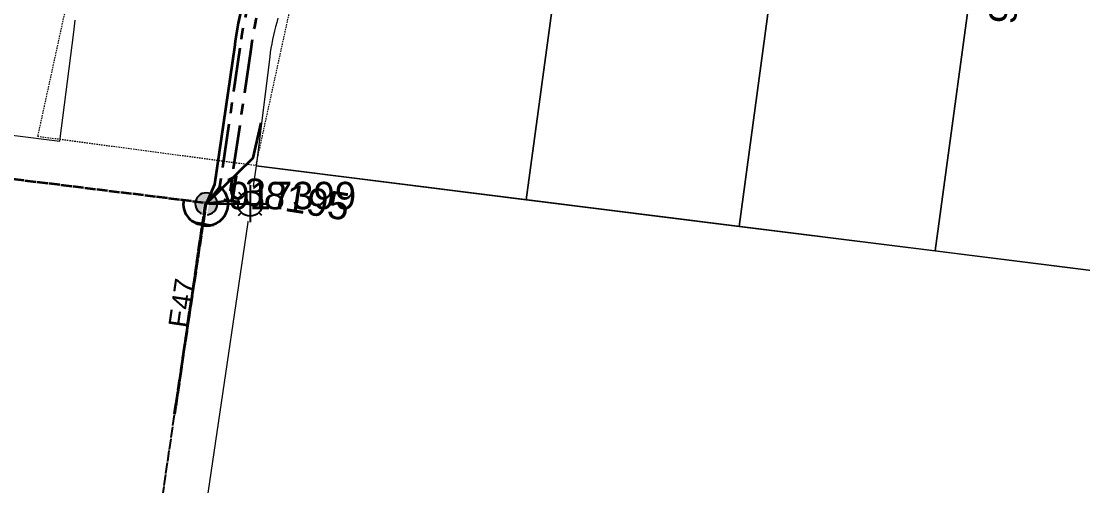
# Model space of a CAD drawing. Header units: metres. Extents: x 264899 to 270320, y 6185871 to 6191197.
# Drawn here: x 267967.4 to 268064.1, y 6186431.7 to 6186474 of the extents above; entities that cross this region are included whole.
import ezdxf
from ezdxf.enums import TextEntityAlignment as Align

# ---------------------------------------------------------------- set-up
doc = ezdxf.new("R2010")
doc.units = ezdxf.units.M
for name, pattern in [('Cable Exist OH', [1, 1, 0]), ('Cable Exist UG', [7, 4, -1, 1, -1]), ('DASHED', [19.05, 12.7, -6.35]), ('HIDDEN2', [0.1875, 0.125, -0.0625])]:
    doc.linetypes.add(name, pattern=pattern)
doc.layers.get('0').update_dxf_attribs({"color": 6})
for name, color, linetype, lineweight in [('_User_HV_Exist', 1, 'Continuous', 35), ('_User_LV_Exist', 5, 'Continuous', 35), ('Cadastre Land Parcels_SP_EXT', 118, 'Continuous', 15), ('Cadastre Other Property_SP_EXT', 138, 'DASHED', 15), ('Mains_HV_EXT', 13, 'Continuous', 25), ('Mains_LV_EXT', 163, 'Continuous', 25), ('Mains_SL_EXT', 131, 'Continuous', 25)]:
    doc.layers.add(name, color=color, linetype=linetype, lineweight=lineweight)
for name, color, linetype in [('Equip_SP_SL_EXT', 7, 'Continuous'), ('SupportsOH_SP_TR_HV_LV_SL_EXT', 7, 'Continuous'), ('SupportsUG_SP_LV_SL_EXT', 7, 'Continuous')]:
    doc.layers.add(name, color=color, linetype=linetype)
doc.layers.get('0').freeze()
doc.styles.add('COLUMN_LABEL', font='arial.ttf', dxfattribs={"height": 2})
doc.styles.add('iecARIAL', font='arial.ttf', dxfattribs={"height": 2})
doc.styles.add('POLE_LABEL', font='arial.ttf', dxfattribs={"height": 2})
doc.styles.add('SL_LABEL', font='arial.ttf', dxfattribs={"height": 2})
doc.styles.get("Standard").update_dxf_attribs({"font": 'arial.ttf'})
doc.linetypes.add('Cable E UG', pattern='A,5,-0.1,["E",Standard,S=1.5,R=0,X=0,Y=-0.75],-1.45', length=6.55)

# ---------------------------------------------------------------- blocks, each defined once
blk = doc.blocks.new('COLUMN_EXT')
blk.add_hatch(color=256).paths.add_polyline_path([(1.5, -1.5), (1.5, 1.5), (-1.5, 1.5), (-1.5, -1.5)])
blk.add_lwpolyline([(1.5, 1.5), (-1.5, 1.5), (-1.5, -1.5), (1.5, -1.5)], close=True)
at = {"flags": 9}
for tag, p in [('NOTES', (-1.813, 2)), ('STREETNAME', (-1.813, 1.6)), ('LOCATION', (-1.813, 1.4)), ('SUBURB', (-1.813, 1.8)), ('LEGEND', (-1.813, 1.2)), ('USAGE', (-1.813, 1)), ('COLUMN_TYPE', (-1.813, 0.4)), ('OWNED_BY', (-1.813, 0.6)), ('STATE', (-1.813, 0.8))]:
    blk.add_attdef(tag, text='', height=0.2, rotation=180, dxfattribs=at).set_placement(p, align=Align.MIDDLE_LEFT)
at = {"flags": 1}
blk.add_attdef('Z', (-1.813, 2.351), '', height=0.2, rotation=180, dxfattribs=at)
at = {"flags": 9}
for tag, style, p in [('STRUCTURE_PLANT_NUMBER', 'POLE_LABEL', (-1.813, -0.031)), ('STREET_CODE', 'COLUMN_LABEL', (-1.813, 0.2))]:
    blk.add_attdef(tag, text='', height=0.2, rotation=180, dxfattribs=dict(at, style=style)).set_placement(p, align=Align.MIDDLE_LEFT)
at = {"style": 'COLUMN_LABEL', "width": 0.9, "flags": 8}
blk.add_attdef('ASSET_NUM', text='', height=2, rotation=270, dxfattribs=at).set_placement((2, -4), align=Align.MIDDLE_LEFT)
blk = doc.blocks.new('SL_LANTERN_EXT')
at = {"flags": 9}
for tag, p in [('LRATECODE', (-7.4, 0)), ('LOUTREACHVOCAB', (-7.2, 0)), ('LOUTREACH', (-7, 0)), ('LANTNUMBER', (-6.6, 0)), ('LNEW', (-6.4, 0)), ('LMASTVOCAB', (-6.2, 0)), ('LMAST', (-6, 0)), ('LLAMPVOCAB', (-5.8, 0)), ('LLAMP', (-5.6, 0)), ('LEXIST', (-5.4, 0)), ('LCHARGE3PERCENT', (-5.2, 0)), ('LCHARGE3', (-5, 0)), ('LCHARGE2PERCENT', (-4.8, 0)), ('LCHARGE2', (-4.6, 0)), ('LCHARGE1PERCENT', (-4.4, 0)), ('LCHARGE1', (-4.2, 0)), ('LCATEGORY', (-4, 0)), ('LBRACKETVOCAB', (-3.8, 0)), ('LBRACKET', (-3.6, 0)), ('LKINGHEIGHT', (-3.4, 0)), ('CREPLACE', (-3.2, 0)), ('CREMOVE', (-3, 0)), ('CNUMBER', (-2.8, 0)), ('CNEW', (-2.6, 0)), ('CEXIST', (-2.4, 0)), ('USAGE', (-2.2, 0)), ('STATE', (-2, 0)), ('OWNED_BY', (-1.8, 0)), ('ORIENTATION', (-1.6, 0)), ('OPERATING_VOLTAGE', (-1.4, 0)), ('NO_PHASES', (-1.2, 0)), ('LANTERN_TYPE', (-1, 0)), ('LANTERN_PURPOSE', (-0.8, 0)), ('CONTROL_TYPE', (-0.6, 0)), ('CONSTRUCTED_VOLTAGE', (-0.4, 0))]:
    blk.add_attdef(tag, text='', height=0.001, rotation=270, dxfattribs=at).set_placement(p, align=Align.MIDDLE_LEFT)
at = {"style": 'SL_LABEL', "flags": 9}
blk.add_attdef('STREET_CODE', text='', height=0.001, rotation=270, dxfattribs=at).set_placement((0.001, 0), align=Align.MIDDLE_LEFT)
at = {"flags": 1}
blk.add_attdef('Z', (0, 0), '', height=0.001, rotation=270, dxfattribs=at)
at = {"width": 0.9}
blk.add_attdef('LNUMBER', text='', height=1, dxfattribs=at).set_placement((7, -1), align=Align.MIDDLE_LEFT)
at = {"flags": 9}
for tag, p in [('LREMOVE', (0, -7.6)), ('LREPLACE', (0, -7.8)), ('LTYPE', (0, -8)), ('LTYPEVOCAB', (0, -8.2)), ('LEGEND', (0, -8.4)), ('SUBURB', (0, -8.6)), ('STREETNAME', (0, -8.8)), ('LOCATION', (0, -9)), ('NOTES', (0, -9.2)), ('MAINTAINED_BY', (0, -9.863))]:
    blk.add_attdef(tag, text='', height=0.001, dxfattribs=at).set_placement(p, align=Align.MIDDLE_LEFT)
blk.add_attdef('OPERATED_BY', (0, -9.607), '', height=0.001, dxfattribs=at)
blk.add_wipeout([(5.688, 0), (5.061, -1.061), (4, -1.688), (2.939, -1.061), (2.313, 0), (2.939, 1.061), (4, 1.687), (5.061, 1.061)])
for p, q in [((2.939, 1.061), (3.205, 0.795)), ((4, 1.687), (4, 0)), ((5.061, 1.061), (4.795, 0.795)), ((0, 0), (4, 0)), ((2.939, -1.061), (3.205, -0.795)), ((4, 0), (5.688, 0)), ((4, 0), (4, -1.688)), ((5.061, -1.061), (4.795, -0.795))]:
    blk.add_line(p, q)
blk.add_circle((4, 0), 1.125)
blk = doc.blocks.new('POLE_EXT')
blk.add_hatch(color=256).paths.add_polyline_path([(-1, 0, 1), (1, 0, 1)])
blk.add_lwpolyline([(-1, 0, 1), (1, 0, 1)], format="xyb", close=True)
at = {"flags": 8}
blk.add_attdef('pNumber', text='', height=2, dxfattribs=at).set_placement((2.5, 2.5), align=Align.MIDDLE_CENTER)
at = {"style": 'POLE_LABEL', "flags": 9}
for tag, p in [('STRUCTURE_PLANT_NUMBER', (1.355, 0.028)), ('STREET_CODE', (1.355, -0.2))]:
    blk.add_attdef(tag, text='', height=0.2, dxfattribs=at).set_placement(p, align=Align.MIDDLE_LEFT)
at = {"flags": 9}
for tag, p in [('OWNED_BY', (1.355, -0.4)), ('SPECIAL_USE', (1.355, -0.8)), ('STATE', (1.355, -1)), ('PARENT', (1.355, -0.6)), ('cLV', (1.355, -1.4)), ('cHV', (1.355, -2)), ('hDepth', (1.355, -1.6)), ('hDia', (1.355, -1.8)), ('USAGE', (1.355, -1.2)), ('LBRACKET', (1.355, -2.2)), ('LExisting', (1.355, -2.4)), ('LANTNUMBER', (1.355, -2.6)), ('LOther', (1.355, -2.8)), ('LRemove', (1.355, -3)), ('cLinedev', (1.355, -3.4)), ('pExisting', (1.355, -3.8)), ('LEGEND', (1.355, -3.2)), ('LOCATION', (1.355, -3.6)), ('pFooting', (1.355, -4.4)), ('pNew', (1.355, -4.6)), ('PFNUMBER', (1.355, -4)), ('NEWPFNUMBER', (1.355, -4.2)), ('pRelocate', (1.355, -5)), ('pRemove', (1.355, -5.2)), ('pReplace', (1.355, -5.4)), ('pStay', (1.355, -5.6)), ('pType', (1.355, -5.8)), ('cspan', (1.355, -6)), ('STREETNAME', (1.355, -6.2)), ('SUBURB', (1.355, -6.4)), ('NOTES', (1.355, -6.6)), ('MAINTAINED_BY', (1.355, -6.814)), ('OPERATED_BY', (1.355, -7.014))]:
    blk.add_attdef(tag, text='', height=0.2, dxfattribs=at).set_placement(p, align=Align.MIDDLE_LEFT)
at = {"flags": 1}
blk.add_attdef('Z', (1.355, -7.328), '', height=0.2, dxfattribs=at)
blk = doc.blocks.new('End Shackle_EXT')
at = {"flags": 9}
for tag, p in [('OWNED_BY', (0, -1)), ('STATE', (0, -1.2)), ('USAGE', (0, -1.4)), ('NOTES', (0, -1.6))]:
    blk.add_attdef(tag, text='', height=0.2, dxfattribs=at).set_placement(p, align=Align.MIDDLE_LEFT)
blk.add_wipeout([(0, 0.253), (1.815, 0.253), (1.815, -0.253), (0, -0.253)])
blk.add_line((1.815, -1), (1.815, 1))
at = {"flags": 1}
blk.add_attdef('Z', (0, 0), '', height=0.2, dxfattribs=at)
at = {"flags": 9}
for tag, p in [('CONNECTOR_TYPE', (0, 0)), ('OPERATING_VOLTAGE', (0, -0.6)), ('ORIENTATION', (0, -0.8)), ('CONSTRUCTED_VOLTAGE', (0, -0.2)), ('NO_PHASES', (0, -0.4))]:
    blk.add_attdef(tag, text='', height=0.2, dxfattribs=at).set_placement(p, align=Align.MIDDLE_LEFT)

msp = doc.modelspace()

# ---------------------------------------------------------------- linework, layer by layer
at = {"layer": 'Cadastre Land Parcels_SP_EXT', "linetype": 'Continuous'}
for points in [[(267990.801, 6186474.238), (267990.687, 6186473.856), (267990.582, 6186473.473), (267990.483, 6186473.086), (267990.392, 6186472.698), (267990.31, 6186472.309), (267990.235, 6186471.917), (267990.168, 6186471.524), (267990.109, 6186471.132), (267990.058, 6186470.737), (267988.812, 6186460.806), (268013.43, 6186457.717), (268017.458, 6186487.461)], [(267949.439, 6186465.748), (267970.945, 6186463.049), (267972.195, 6186472.967), (267972.264, 6186473.511), (267972.341, 6186474.055)]]:
    msp.add_lwpolyline(points, dxfattribs=at)
for points in [[(268036.84, 6186485.028), (268020.591, 6186487.068), (268017.458, 6186487.461), (268013.43, 6186457.717), (268032.814, 6186455.286), (268036.84, 6186485.028)], [(268054.704, 6186482.784), (268039.41, 6186484.705), (268036.84, 6186485.028), (268032.814, 6186455.286), (268050.68, 6186453.045), (268054.704, 6186482.784)], [(268071.574, 6186480.666), (268054.704, 6186482.784), (268050.68, 6186453.045), (268067.552, 6186450.928), (268071.574, 6186480.666)], [(268150.388, 6186440.537), (268080.401, 6186449.316), (267988.812, 6186460.806), (267984.178, 6186429.335), (268145.497, 6186407.32), (268150.388, 6186440.537)]]:
    msp.add_lwpolyline(points, close=True, dxfattribs=at)
at = {"layer": 'Cadastre Other Property_SP_EXT', "linetype": 'HIDDEN2'}
msp.add_lwpolyline([(267975.762, 6186494.882), (267968.908, 6186463.499), (267988.806, 6186460.842), (268001.531, 6186519.112), (267975.762, 6186494.882)], close=True, dxfattribs=at)
at = {"layer": 'Mains_HV_EXT', "linetype": 'Continuous'}
for points in [[(267983.923, 6186455.375, 0.770138), (267985.549, 6186458.884)], [(267982.215, 6186457.666, 0.437539), (267983.864, 6186455.448)]]:
    msp.add_lwpolyline(points, format="xyb", dxfattribs=at)

# ---------------------------------------------------------------- block references
at = {"layer": 'SupportsUG_SP_LV_SL_EXT'}
ref = msp.add_blockref('COLUMN_EXT', (268054.95, 6186484.726), dxfattribs=dict(at, rotation=172.8545344045633))
ref.add_attrib('ASSET_NUM', '911727', dxfattribs={"layer": '0', "height": 2.5, "rotation": 82.85453, "style": 'COLUMN_LABEL'}).set_placement((268056.95, 6186485.476), align=Align.TOP_RIGHT)

# ---------------------------------------------------------------- texts
at = {"layer": 'Mains_LV_EXT'}
msp.add_text('E47', height=1.8, rotation=81.66369, dxfattribs=at).set_placement((267982.583, 6186445.958))

# ---------------------------------------------------------------- next in the draw order: block references
at = {"layer": 'Equip_SP_SL_EXT'}
ref = msp.add_blockref('SL_LANTERN_EXT', (267984.272, 6186457.344), dxfattribs=at)
ref.add_attrib('ASSET_NUM', '138195', dxfattribs={"layer": '0', "height": 2.5, "rotation": 351.02877, "style": 'iecARIAL'}).set_placement((267985.772, 6186458.844), align=Align.MIDDLE_LEFT)

# ---------------------------------------------------------------- next in the draw order: block references
at = {"layer": 'SupportsOH_SP_TR_HV_LV_SL_EXT'}
ref = msp.add_blockref('POLE_EXT', (267984.272, 6186457.344), dxfattribs=at)
ref.add_attrib('ASSET_NUM', '917399', dxfattribs={"layer": '0', "height": 2.5, "style": 'POLE_LABEL'}).set_placement((267986.272, 6186458.094), align=Align.MIDDLE_LEFT)

# ---------------------------------------------------------------- next in the draw order: block references
at = {"layer": 'Mains_LV_EXT', "rotation": 259.7396614997681}
msp.add_blockref('End Shackle_EXT', (267984.272, 6186457.344), dxfattribs=at)

# ---------------------------------------------------------------- next in the draw order: linework, layer by layer
at = {"layer": '_User_HV_Exist', "linetype": 'Cable Exist UG'}
msp.add_lwpolyline([(268022.492, 6186520.342), (268022.726, 6186518.435), (268034.242, 6186516.475), (268034.242, 6186516.475), (268032.765, 6186504.64), (268037.779, 6186498.975), (268036.363, 6186488.164), (268036.363, 6186488.164), (268017.454, 6186490.538), (268011.694, 6186491.199), (268011.694, 6186491.199, 0.417774), (267987.346, 6186471.52), (267987.346, 6186471.52), (267985.484, 6186458.885), (267984.272, 6186457.344)], format="xyb", dxfattribs=at)
at = {"layer": '_User_HV_Exist', "linetype": 'Cable E UG'}
msp.add_lwpolyline([(268024.354, 6186519.726), (268024.609, 6186517.608), (268024.609, 6186517.608), (268033.686, 6186516.062), (268032.241, 6186504.478), (268037.254, 6186498.814), (268035.932, 6186488.722), (268017.514, 6186491.034), (268011.75, 6186491.696), (268011.75, 6186491.696, 0.417621), (267986.85, 6186471.581), (267986.85, 6186471.581), (267985.009, 6186459.09), (267984.25, 6186457.347)], format="xyb", dxfattribs=at)
at = {"layer": '_User_HV_Exist', "linetype": 'Cable Exist OH'}
for points in [[(267906.939, 6186468.279), (267950.277, 6186461.631), (267984.208, 6186457.449)], [(267984.168, 6186457.317), (267981.384, 6186438.186)]]:
    msp.add_lwpolyline(points, dxfattribs=at)
at = {"layer": '_User_HV_Exist', "linetype": 'Cable E UG'}
msp.add_lwpolyline([(267984.273, 6186457.344), (267988.543, 6186461.523), (267989.27, 6186464.729)], dxfattribs=at)
at = {"layer": '_User_HV_Exist', "linetype": 'Continuous'}
for points in [[(267983.923, 6186455.375, 0.770138), (267985.549, 6186458.884)], [(267982.215, 6186457.666, 0.437539), (267983.864, 6186455.448)]]:
    msp.add_lwpolyline(points, format="xyb", dxfattribs=at)
at = {"layer": '_User_LV_Exist', "linetype": 'Cable Exist UG'}
msp.add_lwpolyline([(268036.702, 6186487.113), (268042.019, 6186486.446), (268042.15, 6186488.445), (268042.15, 6186488.445), (268012.65, 6186492.149), (268009.981, 6186492.606), (268007.444, 6186492.741), (268005.072, 6186492.374), (268002.49, 6186491.745), (268000.73, 6186490.941), (268000.407, 6186488.531), (268000.407, 6186488.531, 0.260592), (267988.339, 6186471.398), (267988.339, 6186471.398), (267986.31, 6186457.618), (267984.25, 6186457.347)], format="xyb", dxfattribs=at)
at = {"layer": '_User_LV_Exist', "linetype": 'Cable Exist OH'}
msp.add_lwpolyline([(267981.392, 6186438.236), (267984.272, 6186457.344)], dxfattribs=at)
at = {"layer": 'Mains_HV_EXT', "linetype": 'Cable Exist UG'}
msp.add_lwpolyline([(268022.492, 6186520.342), (268022.726, 6186518.435), (268034.242, 6186516.475), (268034.242, 6186516.475), (268032.765, 6186504.64), (268037.779, 6186498.975), (268036.363, 6186488.164), (268036.363, 6186488.164), (268017.454, 6186490.538), (268011.694, 6186491.199), (268011.694, 6186491.199, 0.417774), (267987.346, 6186471.52), (267987.346, 6186471.52), (267985.484, 6186458.885), (267984.272, 6186457.344)], format="xyb", dxfattribs=at)
at = {"layer": 'Mains_HV_EXT', "linetype": 'Cable E UG'}
msp.add_lwpolyline([(268024.354, 6186519.726), (268024.609, 6186517.608), (268024.609, 6186517.608), (268033.686, 6186516.062), (268032.241, 6186504.478), (268037.254, 6186498.814), (268035.932, 6186488.722), (268017.514, 6186491.034), (268011.75, 6186491.696), (268011.75, 6186491.696, 0.417621), (267986.85, 6186471.581), (267986.85, 6186471.581), (267985.009, 6186459.09), (267984.25, 6186457.347)], format="xyb", dxfattribs=at)
at = {"layer": 'Mains_HV_EXT', "linetype": 'Cable Exist OH'}
for points in [[(267906.939, 6186468.279), (267950.277, 6186461.631), (267984.208, 6186457.449)], [(267984.168, 6186457.317), (267981.384, 6186438.186)]]:
    msp.add_lwpolyline(points, dxfattribs=at)
at = {"layer": 'Mains_HV_EXT', "linetype": 'Cable E UG'}
msp.add_lwpolyline([(267984.273, 6186457.344), (267988.543, 6186461.523), (267989.27, 6186464.729)], dxfattribs=at)
at = {"layer": 'Mains_LV_EXT', "linetype": 'Cable Exist UG'}
msp.add_lwpolyline([(268036.702, 6186487.113), (268042.019, 6186486.446), (268042.15, 6186488.445), (268042.15, 6186488.445), (268012.65, 6186492.149), (268009.981, 6186492.606), (268007.444, 6186492.741), (268005.072, 6186492.374), (268002.49, 6186491.745), (268000.73, 6186490.941), (268000.407, 6186488.531), (268000.407, 6186488.531, 0.260592), (267988.339, 6186471.398), (267988.339, 6186471.398), (267986.31, 6186457.618), (267984.25, 6186457.347)], format="xyb", dxfattribs=at)
at = {"layer": 'Mains_LV_EXT', "linetype": 'Cable Exist OH'}
msp.add_lwpolyline([(267981.392, 6186438.236), (267984.272, 6186457.344)], dxfattribs=at)
at = {"layer": 'Mains_SL_EXT', "linetype": 'Cable Exist OH'}
msp.add_lwpolyline([(267973.595, 6186384.891), (267981.398, 6186438.242), (267984.272, 6186457.344)], dxfattribs=at)

doc.saveas('drawing.dxf')
